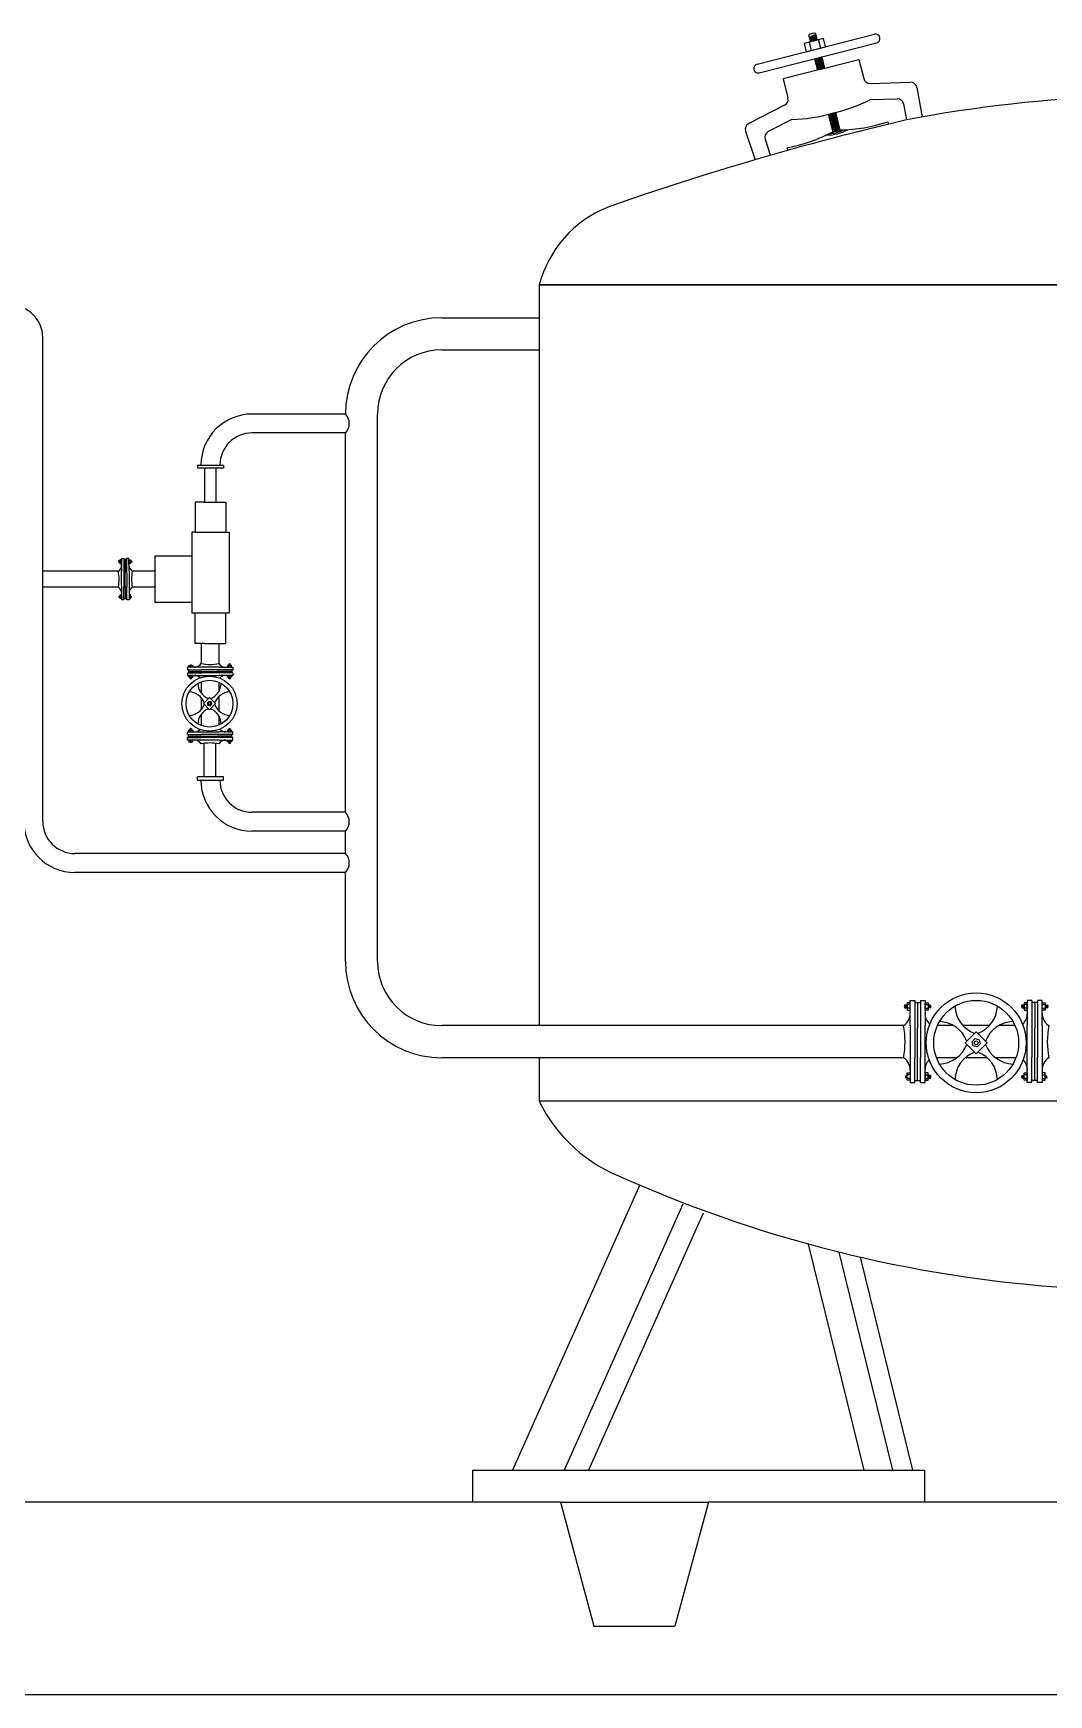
# Model space of a CAD drawing. Extents: x -30 to 1202, y 231 to 898.
# Drawn here: x 1164.538 to 1166.12, y 633.077 to 635.665 of the extents above; entities that cross this region are included whole.
import ezdxf

# ---------------------------------------------------------------- set-up
doc = ezdxf.new("R2010")
doc.units = 0
doc.header["$LTSCALE"] = 0.04
for name, color, linetype in [('0.1', 1, 'CONTINUOUS'), ('0.2', 2, 'CONTINUOUS'), ('0.3', 3, 'CONTINUOUS')]:
    doc.layers.add(name, color=color, linetype=linetype)

msp = doc.modelspace()

# ---------------------------------------------------------------- linework, layer by layer
at = {"layer": '0.1'}
for p, q in [((1165.6654, 635.6169), (1165.8484, 635.6636)), ((1165.7688, 635.6568), (1165.7386, 635.6491)), ((1165.7458, 635.6621), (1165.7485, 635.6516)), ((1165.7598, 635.6545), (1165.7571, 635.665)), ((1165.7646, 635.6422), (1165.7613, 635.6549)), ((1165.772, 635.6441), (1165.7688, 635.6568)), ((1165.6688, 635.6036), (1165.8518, 635.6504)), ((1165.7386, 635.6491), (1165.7418, 635.6364)), ((1165.7418, 635.6364), (1165.772, 635.6441)), ((1165.7501, 635.6385), (1165.7469, 635.6512)), ((1164.6735, 634.8433), (1164.6715, 634.8433)), ((1164.6715, 634.8412), (1164.6735, 634.8412)), ((1164.6759, 634.845), (1164.6735, 634.845)), ((1164.6735, 634.845), (1164.6735, 634.8393)), ((1164.6759, 634.8436), (1164.6735, 634.8436)), ((1164.6759, 634.8409), (1164.6735, 634.8409)), ((1164.6735, 634.8393), (1164.6759, 634.8393)), ((1164.6795, 634.8469), (1164.6759, 634.8468)), ((1164.6759, 634.8468), (1164.676, 634.8273)), ((1164.6759, 634.8393), (1164.6759, 634.845)), ((1164.6762, 634.7829), (1164.676, 634.8273)), ((1164.6795, 634.8469), (1164.6797, 634.8025)), ((1164.6839, 634.8453), (1164.6795, 634.8453)), ((1164.6817, 634.8453), (1164.6818, 634.8253)), ((1164.6875, 634.8469), (1164.6839, 634.8469)), ((1164.6839, 634.8469), (1164.6841, 634.8026)), ((1164.6876, 634.8274), (1164.6875, 634.8469)), ((1164.6875, 634.8451), (1164.6899, 634.8451)), ((1164.6875, 634.8394), (1164.6875, 634.8451)), ((1164.6875, 634.8437), (1164.6899, 634.8437)), ((1164.6875, 634.8409), (1164.6899, 634.8409)), ((1164.6899, 634.8394), (1164.6875, 634.8394)), ((1164.6876, 634.8274), (1164.6877, 634.7829)), ((1164.6899, 634.8451), (1164.6899, 634.8394)), ((1164.6899, 634.8434), (1164.6919, 634.8434)), ((1164.6919, 634.8413), (1164.6899, 634.8413)), ((1164.6797, 634.7829), (1164.6797, 634.8025)), ((1164.682, 634.7844), (1164.6818, 634.8253)), ((1164.6842, 634.7829), (1164.6841, 634.8026)), ((1164.6718, 634.7885), (1164.6737, 634.7885)), ((1164.6738, 634.7864), (1164.6718, 634.7864)), ((1164.6738, 634.7847), (1164.6737, 634.7904)), ((1164.6737, 634.7904), (1164.6761, 634.7904)), ((1164.6761, 634.7888), (1164.6737, 634.7888)), ((1164.6762, 634.7861), (1164.6738, 634.7861)), ((1164.6762, 634.7847), (1164.6738, 634.7847)), ((1164.6761, 634.7904), (1164.6762, 634.7847)), ((1164.6797, 634.7829), (1164.6762, 634.7829)), ((1164.6842, 634.7845), (1164.6797, 634.7844)), ((1164.6877, 634.7829), (1164.6842, 634.7829)), ((1164.6901, 634.7905), (1164.6877, 634.7905)), ((1164.6877, 634.7905), (1164.6877, 634.7847)), ((1164.6877, 634.7889), (1164.6901, 634.7889)), ((1164.6877, 634.7861), (1164.6901, 634.7862)), ((1164.6877, 634.7847), (1164.6901, 634.7847)), ((1164.6901, 634.7847), (1164.6901, 634.7905)), ((1164.7806, 634.6777), (1164.7806, 634.6804)), ((1164.7806, 634.6804), (1164.7869, 634.6804)), ((1164.7869, 634.6777), (1164.7806, 634.6777)), ((1164.7822, 634.6777), (1164.7822, 634.6804)), ((1164.7852, 634.6777), (1164.7852, 634.6804)), ((1164.7869, 634.6804), (1164.7869, 634.6777)), ((1164.8472, 634.6804), (1164.8409, 634.6804)), ((1164.8409, 634.6804), (1164.8409, 634.6777)), ((1164.8409, 634.6777), (1164.8472, 634.6777)), ((1164.8426, 634.6777), (1164.8426, 634.6804)), ((1164.843, 634.6826), (1164.843, 634.6804)), ((1164.8453, 634.6804), (1164.8453, 634.6826)), ((1164.8457, 634.6777), (1164.8457, 634.6804)), ((1164.8472, 634.6777), (1164.8472, 634.6804)), ((1164.7806, 634.665), (1164.7806, 634.6623)), ((1164.7869, 634.665), (1164.7806, 634.665)), ((1164.7806, 634.6623), (1164.7869, 634.6623)), ((1164.7822, 634.665), (1164.7822, 634.6623)), ((1164.7825, 634.6623), (1164.7825, 634.6601)), ((1164.7849, 634.6601), (1164.7849, 634.6623)), ((1164.7852, 634.665), (1164.7852, 634.6623)), ((1164.7869, 634.6623), (1164.7869, 634.665)), ((1164.8409, 634.6623), (1164.8409, 634.665)), ((1164.8409, 634.665), (1164.8472, 634.665)), ((1164.8472, 634.6623), (1164.8409, 634.6623)), ((1164.8426, 634.665), (1164.8426, 634.6623)), ((1164.843, 634.6601), (1164.843, 634.6623)), ((1164.8453, 634.6623), (1164.8453, 634.6601)), ((1164.8457, 634.665), (1164.8457, 634.6623)), ((1164.8472, 634.665), (1164.8472, 634.6623)), ((1164.7806, 634.577), (1164.7806, 634.5797)), ((1164.7806, 634.5797), (1164.7869, 634.5797)), ((1164.7869, 634.577), (1164.7806, 634.577)), ((1164.7822, 634.577), (1164.7822, 634.5797)), ((1164.7825, 634.5797), (1164.7825, 634.5819)), ((1164.7849, 634.5819), (1164.7849, 634.5797)), ((1164.7852, 634.577), (1164.7852, 634.5797)), ((1164.7869, 634.5797), (1164.7869, 634.577)), ((1164.8472, 634.5797), (1164.8409, 634.5797)), ((1164.8409, 634.5797), (1164.8409, 634.577)), ((1164.8409, 634.577), (1164.8472, 634.577)), ((1164.8426, 634.577), (1164.8426, 634.5797)), ((1164.843, 634.5819), (1164.843, 634.5797)), ((1164.8453, 634.5797), (1164.8453, 634.5819)), ((1164.8457, 634.577), (1164.8457, 634.5797)), ((1164.8472, 634.577), (1164.8472, 634.5797)), ((1164.7806, 634.5643), (1164.7806, 634.5616)), ((1164.7869, 634.5643), (1164.7806, 634.5643)), ((1164.7806, 634.5616), (1164.7869, 634.5616)), ((1164.7822, 634.5643), (1164.7822, 634.5616)), ((1164.7852, 634.5643), (1164.7852, 634.5616)), ((1164.7869, 634.5616), (1164.7869, 634.5643)), ((1164.8409, 634.5616), (1164.8409, 634.5643)), ((1164.8409, 634.5643), (1164.8472, 634.5643)), ((1164.8472, 634.5616), (1164.8409, 634.5616)), ((1164.8426, 634.5643), (1164.8426, 634.5616)), ((1164.843, 634.5594), (1164.843, 634.5616)), ((1164.8453, 634.5616), (1164.8453, 634.5594)), ((1164.8457, 634.5643), (1164.8457, 634.5616)), ((1164.8472, 634.5643), (1164.8472, 634.5616)), ((1165.9038, 634.1551), (1165.899, 634.1551)), ((1165.899, 634.1551), (1165.899, 634.1436)), ((1165.9038, 634.1436), (1165.9038, 634.1551)), ((1165.927, 634.1551), (1165.9318, 634.1551)), ((1165.927, 634.1436), (1165.927, 634.1551)), ((1165.9318, 634.1551), (1165.9318, 634.1436)), ((1166.0863, 634.1551), (1166.0815, 634.1551)), ((1166.0815, 634.1551), (1166.0815, 634.1436)), ((1166.0863, 634.1436), (1166.0863, 634.1551)), ((1166.1095, 634.1551), (1166.1143, 634.1551)), ((1166.1095, 634.1436), (1166.1095, 634.1551)), ((1166.1143, 634.1551), (1166.1143, 634.1436)), ((1165.899, 634.1516), (1165.8951, 634.1516)), ((1165.8951, 634.1474), (1165.899, 634.1474)), ((1165.9038, 634.1522), (1165.899, 634.1522)), ((1165.9038, 634.1468), (1165.899, 634.1468)), ((1165.899, 634.1436), (1165.9038, 634.1436)), ((1165.927, 634.1522), (1165.9318, 634.1522)), ((1165.927, 634.1468), (1165.9318, 634.1468)), ((1165.9318, 634.1436), (1165.927, 634.1436)), ((1165.9318, 634.1516), (1165.9358, 634.1516)), ((1165.9358, 634.1474), (1165.9318, 634.1474)), ((1166.0815, 634.1516), (1166.0775, 634.1516)), ((1166.0775, 634.1474), (1166.0815, 634.1474)), ((1166.0863, 634.1522), (1166.0815, 634.1522)), ((1166.0863, 634.1468), (1166.0815, 634.1468)), ((1166.0815, 634.1436), (1166.0863, 634.1436)), ((1166.1095, 634.1522), (1166.1143, 634.1522)), ((1166.1095, 634.1468), (1166.1143, 634.1468)), ((1166.1143, 634.1436), (1166.1095, 634.1436)), ((1166.1143, 634.1516), (1166.1183, 634.1516)), ((1166.1183, 634.1474), (1166.1143, 634.1474)), ((1165.899, 634.0344), (1165.899, 634.0458)), ((1165.899, 634.0458), (1165.9038, 634.0458)), ((1165.9038, 634.0427), (1165.899, 634.0427)), ((1165.9038, 634.0372), (1165.899, 634.0372)), ((1165.9038, 634.0344), (1165.899, 634.0344)), ((1165.9038, 634.0458), (1165.9038, 634.0344)), ((1165.9318, 634.0458), (1165.927, 634.0458)), ((1165.927, 634.0458), (1165.927, 634.0344)), ((1165.927, 634.0427), (1165.9318, 634.0427)), ((1165.927, 634.0372), (1165.9318, 634.0372)), ((1165.927, 634.0344), (1165.9318, 634.0344)), ((1165.9318, 634.0344), (1165.9318, 634.0458)), ((1165.9358, 634.042), (1165.9318, 634.042)), ((1165.9318, 634.0378), (1165.9358, 634.0378)), ((1166.0775, 634.042), (1166.0815, 634.042)), ((1166.0815, 634.0378), (1166.0775, 634.0378)), ((1166.0815, 634.0344), (1166.0815, 634.0458)), ((1166.0815, 634.0458), (1166.0863, 634.0458)), ((1166.0863, 634.0427), (1166.0815, 634.0427)), ((1166.0863, 634.0372), (1166.0815, 634.0372)), ((1166.0863, 634.0344), (1166.0815, 634.0344)), ((1166.0863, 634.0458), (1166.0863, 634.0344)), ((1166.1143, 634.0458), (1166.1095, 634.0458)), ((1166.1095, 634.0458), (1166.1095, 634.0344)), ((1166.1095, 634.0427), (1166.1143, 634.0427)), ((1166.1095, 634.0372), (1166.1143, 634.0372)), ((1166.1095, 634.0344), (1166.1143, 634.0344)), ((1166.1143, 634.0344), (1166.1143, 634.0458))]:
    msp.add_line(p, q, dxfattribs=at)
for centre, radius, start, end in [((1165.7546, 635.6514), 0.0138, 79.415, 129.2637), ((1165.7354, 635.6907), 0.0336, 289.5498, 305.2971), ((1165.7358, 635.6891), 0.0336, 289.5498, 310.221), ((1165.7362, 635.6873), 0.0336, 289.5498, 310.221), ((1165.7367, 635.6854), 0.0336, 289.5498, 310.221), ((1165.7372, 635.6837), 0.0336, 289.5498, 310.221), ((1165.7375, 635.6822), 0.0336, 300.0559, 310.221), ((1165.8501, 635.657), 0.00684, 284.3394, 104.3394), ((1165.7444, 635.6546), 0.0336, 289.5498, 310.221), ((1165.6671, 635.6102), 0.00684, 104.3394, 284.3394), ((1165.7449, 635.6529), 0.0336, 289.5498, 310.221), ((1165.7453, 635.651), 0.0336, 289.5498, 310.221), ((1165.7458, 635.6493), 0.0336, 289.5498, 310.221), ((1165.7462, 635.6475), 0.0336, 289.5498, 310.221), ((1165.7466, 635.6458), 0.0336, 289.5498, 310.221), ((1165.7471, 635.6439), 0.0336, 289.5498, 310.221), ((1165.7475, 635.6422), 0.0336, 289.5498, 310.221), ((1165.7479, 635.6405), 0.0336, 289.5498, 310.221), ((1165.7484, 635.6388), 0.0336, 297.1783, 310.221), ((1165.7488, 635.6369), 0.0336, 307.8708, 310.221), ((1165.7656, 635.5692), 0.0336, 289.5498, 303.7347), ((1165.7661, 635.5674), 0.0336, 289.5498, 310.221), ((1165.7666, 635.5655), 0.0336, 289.5498, 310.221), ((1165.767, 635.5638), 0.0336, 289.5498, 310.221), ((1165.7674, 635.5622), 0.0336, 289.5498, 310.221), ((1165.7678, 635.5604), 0.0336, 289.5498, 310.221), ((1165.7683, 635.5585), 0.0336, 289.5498, 310.221), ((1165.7687, 635.5568), 0.0336, 289.5498, 310.221), ((1165.7691, 635.5552), 0.0336, 289.5498, 310.221), ((1165.7696, 635.5534), 0.0336, 289.5498, 310.221), ((1165.77, 635.5515), 0.0336, 289.5498, 310.221), ((1165.7705, 635.5498), 0.0336, 289.5498, 310.221), ((1165.7709, 635.5482), 0.0336, 289.5498, 310.221), ((1165.7713, 635.5464), 0.0336, 289.5498, 310.221), ((1165.7718, 635.5445), 0.0336, 289.5498, 310.221), ((1165.7722, 635.5428), 0.0336, 292.7421, 310.221), ((1164.6642, 634.8369), 0.0118, 304.7949, 0.6577), ((1164.6028, 634.8145), 0.0693, 349.8344, 10.6268), ((1164.6738, 634.8423), 0.00254, 155.3063, 205.1549), ((1164.666, 634.8406), 0.00618, 5.441, 21.1883), ((1164.6663, 634.8406), 0.00618, 5.441, 26.1123), ((1164.6666, 634.8406), 0.00618, 5.441, 26.1123), ((1164.667, 634.8406), 0.00618, 5.441, 26.1123), ((1164.6673, 634.8406), 0.00618, 5.441, 26.1123), ((1164.6676, 634.8406), 0.00618, 15.9471, 26.1123), ((1164.6993, 634.8371), 0.0118, 179.8035, 235.6663), ((1164.6959, 634.8407), 0.00618, 154.3489, 164.5141), ((1164.6961, 634.8407), 0.00618, 154.3489, 175.0202), ((1164.6965, 634.8407), 0.00618, 154.3489, 175.0202), ((1164.6968, 634.8407), 0.00618, 154.3489, 175.0202), ((1164.6972, 634.8407), 0.00618, 154.3489, 175.0202), ((1164.6975, 634.8407), 0.00618, 159.2729, 175.0202), ((1164.7608, 634.8151), 0.0693, 169.8344, 190.6268), ((1164.6896, 634.8423), 0.00254, 335.3063, 25.1549), ((1164.6644, 634.7925), 0.0118, 359.8035, 55.6663), ((1164.6995, 634.7927), 0.0118, 124.7949, 180.6577), ((1164.6741, 634.7874), 0.00254, 155.3063, 205.1549), ((1164.6662, 634.789), 0.00618, 339.2729, 355.0202), ((1164.6665, 634.789), 0.00618, 334.3489, 355.0202), ((1164.6668, 634.789), 0.00618, 334.3489, 355.0202), ((1164.6672, 634.789), 0.00618, 334.3489, 355.0202), ((1164.6675, 634.7891), 0.00618, 334.3489, 355.0202), ((1164.6678, 634.7891), 0.00618, 334.3489, 344.5141), ((1164.6961, 634.7892), 0.00618, 195.9471, 206.1123), ((1164.6964, 634.7892), 0.00618, 185.441, 206.1123), ((1164.6967, 634.7892), 0.00618, 185.441, 206.1123), ((1164.697, 634.7892), 0.00618, 185.441, 206.1123), ((1164.7855, 634.688), 0.00682, 244.1183, 264.7896), ((1164.7855, 634.6876), 0.00682, 244.1183, 264.7896), ((1164.7855, 634.6873), 0.00682, 244.1183, 264.7896), ((1164.7855, 634.6869), 0.00682, 244.1183, 254.2835), ((1164.8442, 634.68), 0.0028, 65.0757, 114.9243), ((1164.8424, 634.6887), 0.00682, 275.2104, 290.9577), ((1164.8424, 634.6884), 0.00682, 275.2104, 295.8817), ((1164.8424, 634.688), 0.00682, 275.2104, 295.8817), ((1164.8424, 634.6876), 0.00682, 275.2104, 295.8817), ((1164.8424, 634.6873), 0.00682, 275.2104, 295.8817), ((1164.8424, 634.6869), 0.00682, 285.7165, 295.8817), ((1164.7855, 634.6557), 0.00682, 105.7165, 115.8817), ((1164.7855, 634.6554), 0.00682, 95.2104, 115.8817), ((1164.7855, 634.6551), 0.00682, 95.2104, 115.8817), ((1164.7855, 634.6547), 0.00682, 95.2104, 115.8817), ((1164.7855, 634.6543), 0.00682, 95.2104, 115.8817), ((1164.7837, 634.6626), 0.0028, 245.0757, 294.9243), ((1164.7855, 634.654), 0.00682, 95.2104, 110.9577), ((1164.8424, 634.6554), 0.00682, 64.1183, 84.7896), ((1164.8424, 634.6551), 0.00682, 64.1183, 84.7896), ((1164.8424, 634.6547), 0.00682, 64.1183, 84.7896), ((1164.8424, 634.6543), 0.00682, 64.1183, 84.7896), ((1164.8424, 634.654), 0.00682, 69.0423, 84.7896), ((1164.8442, 634.6626), 0.0028, 245.0757, 294.9243), ((1164.8424, 634.6557), 0.00682, 64.1183, 74.2835), ((1164.7837, 634.5793), 0.0028, 65.0757, 114.9243), ((1164.7855, 634.5877), 0.00682, 244.1183, 264.7896), ((1164.7855, 634.5873), 0.00682, 244.1183, 264.7896), ((1164.7855, 634.5869), 0.00682, 244.1183, 264.7896), ((1164.7855, 634.5866), 0.00682, 244.1183, 264.7896), ((1164.7855, 634.5862), 0.00682, 244.1183, 254.2835), ((1164.7855, 634.588), 0.00682, 249.0423, 264.7896), ((1164.8442, 634.5793), 0.0028, 65.0757, 114.9243), ((1164.8424, 634.588), 0.00682, 275.2104, 290.9577), ((1164.8424, 634.5877), 0.00682, 275.2104, 295.8817), ((1164.8424, 634.5873), 0.00682, 275.2104, 295.8817), ((1164.8424, 634.5869), 0.00682, 275.2104, 295.8817), ((1164.8424, 634.5866), 0.00682, 275.2104, 295.8817), ((1164.8424, 634.5862), 0.00682, 285.7165, 295.8817), ((1164.7855, 634.555), 0.00682, 105.7165, 115.8817), ((1164.7855, 634.5547), 0.00682, 95.2104, 115.8817), ((1164.7855, 634.5544), 0.00682, 95.2104, 115.8817), ((1164.7855, 634.554), 0.00682, 95.2104, 115.8817), ((1164.8424, 634.5547), 0.00682, 64.1183, 84.7896), ((1164.8424, 634.5544), 0.00682, 64.1183, 84.7896), ((1164.8424, 634.554), 0.00682, 64.1183, 84.7896), ((1164.8424, 634.5536), 0.00682, 64.1183, 84.7896), ((1164.8424, 634.5533), 0.00682, 69.0423, 84.7896), ((1164.8442, 634.5619), 0.0028, 245.0757, 294.9243), ((1164.8424, 634.555), 0.00682, 64.1183, 74.2835), ((1165.8996, 634.1495), 0.00507, 155.0757, 204.9243), ((1165.8839, 634.1463), 0.0124, 5.2104, 20.9577), ((1165.8845, 634.1463), 0.0124, 5.2104, 25.8817), ((1165.8852, 634.1463), 0.0124, 5.2104, 25.8817), ((1165.8859, 634.1463), 0.0124, 5.2104, 25.8817), ((1165.8866, 634.1463), 0.0124, 5.2104, 25.8817), ((1165.8871, 634.1463), 0.0124, 15.7165, 25.8817), ((1165.9437, 634.1463), 0.0124, 154.1183, 164.2835), ((1165.9443, 634.1463), 0.0124, 154.1183, 174.7896), ((1165.9449, 634.1463), 0.0124, 154.1183, 174.7896), ((1165.9456, 634.1463), 0.0124, 154.1183, 174.7896), ((1165.9463, 634.1463), 0.0124, 154.1183, 174.7896), ((1165.9469, 634.1463), 0.0124, 159.0423, 174.7896), ((1165.9312, 634.1495), 0.00507, 335.0757, 24.9243), ((1166.0821, 634.1495), 0.00507, 155.0757, 204.9243), ((1166.0664, 634.1463), 0.0124, 5.2104, 20.9577), ((1166.067, 634.1463), 0.0124, 5.2104, 25.8817), ((1166.0677, 634.1463), 0.0124, 5.2104, 25.8817), ((1166.0684, 634.1463), 0.0124, 5.2104, 25.8817), ((1166.0691, 634.1463), 0.0124, 5.2104, 25.8817), ((1166.0696, 634.1463), 0.0124, 15.7165, 25.8817), ((1166.1262, 634.1463), 0.0124, 154.1183, 164.2835), ((1166.1267, 634.1463), 0.0124, 154.1183, 174.7896), ((1166.1274, 634.1463), 0.0124, 154.1183, 174.7896), ((1166.1281, 634.1463), 0.0124, 154.1183, 174.7896), ((1166.1288, 634.1463), 0.0124, 154.1183, 174.7896), ((1166.1294, 634.1463), 0.0124, 159.0423, 174.7896), ((1166.1137, 634.1495), 0.00507, 335.0757, 24.9243), ((1165.8852, 634.0432), 0.0124, 334.1183, 354.7896), ((1165.8859, 634.0432), 0.0124, 334.1183, 354.7896), ((1165.8866, 634.0432), 0.0124, 334.1183, 354.7896), ((1165.8871, 634.0432), 0.0124, 334.1183, 344.2835), ((1165.9437, 634.0432), 0.0124, 195.7165, 205.8817), ((1165.9443, 634.0432), 0.0124, 185.2104, 205.8817), ((1165.9449, 634.0432), 0.0124, 185.2104, 205.8817), ((1165.9456, 634.0432), 0.0124, 185.2104, 205.8817), ((1165.9463, 634.0432), 0.0124, 185.2104, 205.8817), ((1165.9469, 634.0432), 0.0124, 185.2104, 200.9577), ((1165.9312, 634.0399), 0.00507, 335.0757, 24.9243), ((1166.0821, 634.0399), 0.00507, 155.0757, 204.9243), ((1166.0664, 634.0432), 0.0124, 339.0423, 354.7896), ((1166.067, 634.0432), 0.0124, 334.1183, 354.7896), ((1166.0677, 634.0432), 0.0124, 334.1183, 354.7896), ((1166.0684, 634.0432), 0.0124, 334.1183, 354.7896), ((1166.0691, 634.0432), 0.0124, 334.1183, 354.7896), ((1166.0696, 634.0432), 0.0124, 334.1183, 344.2835), ((1166.1262, 634.0432), 0.0124, 195.7165, 205.8817), ((1166.1267, 634.0432), 0.0124, 185.2104, 205.8817), ((1166.1274, 634.0432), 0.0124, 185.2104, 205.8817), ((1166.1281, 634.0432), 0.0124, 185.2104, 205.8817)]:
    msp.add_arc(centre, radius, start, end, dxfattribs=at)
at = {"layer": '0.2'}
for p, q in [((1165.7662, 635.6285), (1165.7707, 635.6106)), ((1165.7651, 635.6092), (1165.706, 635.5941)), ((1165.755, 635.6256), (1165.7594, 635.6078)), ((1165.7648, 635.6091), (1165.8239, 635.6242)), ((1165.8239, 635.6242), (1165.8315, 635.5946)), ((1165.706, 635.5941), (1165.7136, 635.5645)), ((1165.8415, 635.5871), (1165.9042, 635.5889)), ((1165.9143, 635.5807), (1165.9228, 635.5346)), ((1165.7084, 635.5531), (1165.6525, 635.5245)), ((1165.8422, 635.5621), (1165.8835, 635.5633)), ((1165.8936, 635.5551), (1165.8982, 635.5301)), ((1165.7198, 635.5308), (1165.683, 635.512)), ((1165.7764, 635.5394), (1165.7834, 635.5116)), ((1165.7877, 635.5422), (1165.7946, 635.5144)), ((1165.869, 635.5271), (1165.8696, 635.5241)), ((1165.6476, 635.5125), (1165.6623, 635.468)), ((1165.678, 635.5), (1165.686, 635.4759)), ((1165.712, 635.487), (1165.7129, 635.4841)), ((1167.2412, 635.2734), (1165.3262, 635.2734)), ((1165.3262, 635.2734), (1165.3262, 634.395)), ((1165.3262, 635.2734), (1167.2412, 635.2734)), ((1165.1746, 635.2221), (1165.3262, 635.2221)), ((1165.1746, 635.1721), (1165.3262, 635.1721)), ((1164.794, 634.9926), (1164.794, 634.9876)), ((1164.794, 634.9926), (1164.7996, 634.9926)), ((1164.8349, 634.9876), (1164.794, 634.9876)), ((1164.7996, 634.9926), (1164.8291, 634.9926)), ((1164.8049, 634.9876), (1164.8049, 634.9351)), ((1164.8227, 634.9876), (1164.8227, 634.9351)), ((1164.8291, 634.9926), (1164.8349, 634.9926)), ((1164.8349, 634.9926), (1164.8349, 634.9876)), ((1164.8049, 634.9351), (1164.7907, 634.9351)), ((1164.7907, 634.9351), (1164.7907, 634.8879)), ((1164.8049, 634.9351), (1164.8227, 634.9351)), ((1164.8227, 634.9351), (1164.8382, 634.9351)), ((1164.8382, 634.9351), (1164.8382, 634.8879)), ((1164.7907, 634.8879), (1164.7853, 634.8879)), ((1164.7853, 634.8879), (1164.7853, 634.7617)), ((1164.7907, 634.8879), (1164.8382, 634.8879)), ((1164.8382, 634.8879), (1164.8436, 634.8879)), ((1164.8436, 634.8879), (1164.8436, 634.7617)), ((1164.6468, 634.8274), (1164.5532, 634.8274)), ((1164.6712, 634.8274), (1164.6468, 634.8274)), ((1164.728, 634.8274), (1164.6925, 634.8274)), ((1164.7853, 634.8505), (1164.728, 634.8505)), ((1164.728, 634.8505), (1164.728, 634.7792)), ((1164.6468, 634.8023), (1164.5532, 634.8023)), ((1164.671, 634.8023), (1164.6468, 634.8023)), ((1164.728, 634.8023), (1164.6928, 634.8023)), ((1164.728, 634.7792), (1164.7853, 634.7792)), ((1164.8436, 634.7617), (1164.7853, 634.7617)), ((1164.7907, 634.7145), (1164.7907, 634.7617)), ((1164.8382, 634.7145), (1164.8382, 634.7617)), ((1164.8049, 634.7145), (1164.7907, 634.7145)), ((1164.8, 634.7145), (1164.8, 634.6833)), ((1164.8049, 634.7145), (1164.8227, 634.7145)), ((1164.8227, 634.7145), (1164.8382, 634.7145)), ((1164.8276, 634.7145), (1164.8276, 634.6833)), ((1164.8277, 634.6777), (1164.7786, 634.6777)), ((1164.7786, 634.6777), (1164.7786, 634.6738)), ((1164.7786, 634.6738), (1164.8004, 634.6738)), ((1164.7803, 634.6738), (1164.7803, 634.6689)), ((1164.7803, 634.6713), (1164.8255, 634.6713)), ((1164.8492, 634.6738), (1164.8004, 634.6738)), ((1164.8475, 634.6713), (1164.8255, 634.6713)), ((1164.8277, 634.6777), (1164.8492, 634.6777)), ((1164.8475, 634.6738), (1164.8475, 634.6689)), ((1164.8492, 634.6777), (1164.8492, 634.6738)), ((1164.7786, 634.6689), (1164.8002, 634.6689)), ((1164.7786, 634.6689), (1164.7786, 634.665)), ((1164.7786, 634.665), (1164.8276, 634.665)), ((1164.8, 634.6551), (1164.8, 634.6375)), ((1164.8, 634.6551), (1164.8, 634.6375)), ((1164.8492, 634.6689), (1164.8002, 634.6689)), ((1164.8492, 634.665), (1164.8276, 634.665)), ((1164.8276, 634.6544), (1164.8276, 634.6404)), ((1164.8276, 634.6544), (1164.8276, 634.6404)), ((1164.8492, 634.6689), (1164.8492, 634.665)), ((1164.8, 634.6304), (1164.8, 634.6116)), ((1164.8, 634.6304), (1164.8, 634.6116)), ((1164.8, 634.6276), (1164.8, 634.6144)), ((1164.8034, 634.621), (1164.8129, 634.6305)), ((1164.8129, 634.6115), (1164.8034, 634.621)), ((1164.8129, 634.6305), (1164.8223, 634.621)), ((1164.8223, 634.621), (1164.8129, 634.6115)), ((1164.8276, 634.6323), (1164.8276, 634.6097)), ((1164.8276, 634.6323), (1164.8276, 634.6097)), ((1164.8, 634.6044), (1164.8, 634.5868)), ((1164.8, 634.6044), (1164.8, 634.5868)), ((1164.8276, 634.6016), (1164.8276, 634.5876)), ((1164.8276, 634.6016), (1164.8276, 634.5876)), ((1164.7786, 634.5731), (1164.7786, 634.577)), ((1164.7786, 634.577), (1164.8276, 634.577)), ((1164.7786, 634.5731), (1164.8002, 634.5731)), ((1164.7786, 634.5643), (1164.7786, 634.5682)), ((1164.7786, 634.5682), (1164.8004, 634.5682)), ((1164.7803, 634.5682), (1164.7803, 634.5731)), ((1164.7803, 634.5706), (1164.8255, 634.5706)), ((1164.8492, 634.5731), (1164.8002, 634.5731)), ((1164.8492, 634.5682), (1164.8004, 634.5682)), ((1164.8475, 634.5706), (1164.8255, 634.5706)), ((1164.8492, 634.577), (1164.8276, 634.577)), ((1164.8475, 634.5682), (1164.8475, 634.5731)), ((1164.8492, 634.5731), (1164.8492, 634.577)), ((1164.8492, 634.5643), (1164.8492, 634.5682)), ((1164.8277, 634.5643), (1164.7786, 634.5643)), ((1164.8048, 634.5068), (1164.8048, 634.5594)), ((1164.8227, 634.5068), (1164.8227, 634.5594)), ((1164.8277, 634.5643), (1164.8492, 634.5643)), ((1164.8348, 634.5068), (1164.794, 634.5068)), ((1164.794, 634.5019), (1164.794, 634.5068)), ((1164.794, 634.5019), (1164.7995, 634.5019)), ((1164.7995, 634.5019), (1164.829, 634.5019)), ((1164.829, 634.5019), (1164.8348, 634.5019)), ((1164.8348, 634.5019), (1164.8348, 634.5068)), ((1165.3262, 634.395), (1165.3262, 634.1195)), ((1165.9038, 634.1196), (1165.9038, 634.1587)), ((1165.9038, 634.1587), (1165.911, 634.1587)), ((1165.911, 634.1587), (1165.911, 634.0702)), ((1165.911, 634.1556), (1165.9199, 634.1556)), ((1165.9154, 634.1556), (1165.9154, 634.1156)), ((1165.9199, 634.1587), (1165.9199, 634.0699)), ((1165.9199, 634.1587), (1165.927, 634.1587)), ((1165.927, 634.1587), (1165.927, 634.1195)), ((1166.0934, 634.1587), (1166.0863, 634.1587)), ((1166.0863, 634.1587), (1166.0863, 634.1195)), ((1166.0934, 634.1587), (1166.0934, 634.0699)), ((1166.1023, 634.1556), (1166.0934, 634.1556)), ((1166.0979, 634.1556), (1166.0979, 634.1156)), ((1166.1095, 634.1587), (1166.1023, 634.1587)), ((1166.1023, 634.1587), (1166.1023, 634.0702)), ((1166.1095, 634.1196), (1166.1095, 634.1587)), ((1165.9038, 634.1196), (1165.9038, 634.0307)), ((1165.9154, 634.0338), (1165.9154, 634.1156)), ((1165.927, 634.0307), (1165.927, 634.1195)), ((1165.9715, 634.1195), (1165.9462, 634.1195)), ((1166.0272, 634.1195), (1165.9861, 634.1195)), ((1166.0067, 634.11), (1165.9895, 634.0928)), ((1166.0238, 634.0928), (1166.0067, 634.11)), ((1166.0671, 634.1195), (1166.0418, 634.1195)), ((1166.0863, 634.0307), (1166.0863, 634.1195)), ((1166.0979, 634.0338), (1166.0979, 634.1156)), ((1166.1095, 634.1196), (1166.1095, 634.0307)), ((1165.9895, 634.0928), (1166.0067, 634.0756)), ((1166.0067, 634.0756), (1166.0238, 634.0928)), ((1165.3262, 634.0695), (1165.3262, 634.0021)), ((1165.911, 634.0307), (1165.911, 634.0702)), ((1165.9199, 634.0307), (1165.9199, 634.0699)), ((1165.9767, 634.0695), (1165.9448, 634.0695)), ((1166.0236, 634.0695), (1165.9897, 634.0695)), ((1166.0187, 634.0695), (1165.9946, 634.0695)), ((1166.0685, 634.0695), (1166.0367, 634.0695)), ((1166.0934, 634.0307), (1166.0934, 634.0699)), ((1166.1023, 634.0307), (1166.1023, 634.0702)), ((1165.9038, 634.0307), (1165.911, 634.0307)), ((1165.911, 634.0338), (1165.9199, 634.0338)), ((1165.9199, 634.0307), (1165.927, 634.0307)), ((1166.0934, 634.0307), (1166.0863, 634.0307)), ((1166.1023, 634.0338), (1166.0934, 634.0338)), ((1166.1095, 634.0307), (1166.1023, 634.0307)), ((1165.5693, 634.0021), (1165.3262, 634.0021)), ((1165.6193, 634.0021), (1165.5693, 634.0021)), ((1166.2552, 634.0021), (1165.6193, 634.0021)), ((1165.4829, 633.8713), (1165.2849, 633.4272)), ((1165.5813, 633.8274), (1165.4329, 633.4944)), ((1165.5498, 633.8415), (1165.4829, 633.6913)), ((1165.8323, 633.4272), (1165.7458, 633.7793)), ((1165.8769, 633.4272), (1165.7934, 633.7669)), ((1165.908, 633.4272), (1165.8265, 633.759)), ((1165.4829, 633.6913), (1165.3651, 633.4272)), ((1165.4329, 633.4944), (1165.4029, 633.4272)), ((1165.2222, 633.4272), (1165.9262, 633.4272)), ((1165.2222, 633.4272), (1165.2222, 633.3773)), ((1165.9262, 633.4272), (1165.9262, 633.3773)), ((1165.3592, 633.3773), (1161.4382, 633.3773)), ((1165.3592, 633.3773), (1165.4114, 633.1839)), ((1165.3592, 633.3773), (1165.5897, 633.3773)), ((1165.5897, 633.3773), (1165.5374, 633.1839)), ((1166.1507, 633.3773), (1165.5897, 633.3773)), ((1165.4114, 633.1839), (1165.5374, 633.1839)), ((1165.3592, 633.0773), (1161.2382, 633.0773)), ((1166.1507, 633.0773), (1165.3592, 633.0773))]:
    msp.add_line(p, q, dxfattribs=at)
for points in [[(1164.8102, 634.6184), (1164.8138, 634.6174), (1164.8164, 634.62), (1164.8155, 634.6236), (1164.8119, 634.6246), (1164.8093, 634.622)], [(1166.0019, 634.088), (1166.0002, 634.0945), (1166.0049, 634.0993), (1166.0114, 634.0975), (1166.0131, 634.0911), (1166.0084, 634.0863)]]:
    msp.add_lwpolyline(points, close=True, dxfattribs=at)
for centre, radius in [((1164.8129, 634.621), 0.0429), ((1164.8129, 634.621), 0.0365), ((1164.8129, 634.621), 0.00164), ((1166.0067, 634.0928), 0.0778), ((1166.0067, 634.0928), 0.0661), ((1166.0067, 634.0928), 0.00298)]:
    msp.add_circle(centre, radius, dxfattribs=at)
for centre, radius, start, end in [((1165.8412, 635.5971), 0.01, 194.3394, 271.6235), ((1165.9045, 635.5789), 0.01, 10.3953, 91.6235), ((1165.7039, 635.562), 0.01, 297.0553, 14.3394), ((1165.7311, 635.7772), 0.2421, 282.1499, 297.3183), ((1165.8838, 635.5533), 0.01, 10.3953, 91.6235), ((1166.2844, 633.5365), 2.0307, 63.847, 100.9641), ((1166.9188, 631.1725), 4.4756, 103.1813, 109.3981), ((1165.6571, 635.5156), 0.01, 117.0553, 198.2834), ((1165.714, 635.7729), 0.2421, 271.3604, 286.5288), ((1165.7897, 635.7686), 0.2541, 271.093, 288.1722), ((1165.6875, 635.5031), 0.01, 117.0553, 198.2834), ((1165.6656, 635.7368), 0.2541, 280.5065, 297.5857), ((1165.7748, 635.5726), 0.0658, 268.9798, 298.8856), ((1165.7808, 635.546), 0.0364, 267.6519, 300.7082), ((1165.7808, 635.546), 0.0344, 274.238, 293.6616), ((1165.4998, 635.2276), 0.1795, 112.067, 165.2038), ((1165.1746, 635.0721), 0.15, 90, 180), ((1165.1746, 635.0721), 0.1, 90, 180), ((1164.7893, 634.6907), 0.013, 269.5729, 325.4357), ((1164.8138, 634.7585), 0.0764, 259.6038, 280.3962), ((1164.8383, 634.6907), 0.013, 214.5643, 270.4271), ((1164.7893, 634.652), 0.013, 46.3072, 90.4271), ((1164.821, 634.6537), 0.0265, 182.4997, 248.7193), ((1164.8047, 634.6537), 0.0265, 291.2807, 357.5003), ((1164.8383, 634.652), 0.013, 89.5729, 136.9675), ((1164.7801, 634.6128), 0.0265, 21.2807, 87.5003), ((1164.7801, 634.6291), 0.0265, 272.4997, 338.7193), ((1164.8456, 634.6128), 0.0265, 92.4997, 158.7193), ((1164.8456, 634.6291), 0.0265, 201.2807, 267.5003), ((1164.821, 634.5883), 0.0265, 111.2807, 177.5003), ((1164.8047, 634.5883), 0.0265, 2.4997, 68.7193), ((1164.7893, 634.59), 0.013, 269.5729, 313.6928), ((1164.8383, 634.59), 0.013, 223.0325, 270.4271), ((1164.7893, 634.5513), 0.013, 34.5643, 90.4271), ((1164.8138, 634.4834), 0.0764, 79.6038, 100.3962), ((1164.8383, 634.5513), 0.013, 89.5729, 145.4357), ((1165.8803, 634.1389), 0.0236, 304.5643, 0.4271), ((1165.9505, 634.1389), 0.0236, 179.5729, 226.9675), ((1166.0214, 634.1521), 0.048, 182.4997, 248.7193), ((1165.9919, 634.1521), 0.048, 291.2807, 357.5003), ((1166.0628, 634.1389), 0.0236, 313.0325, 0.4271), ((1166.133, 634.1389), 0.0236, 179.5729, 235.4357), ((1165.7574, 634.0945), 0.1385, 349.6038, 10.3962), ((1165.9474, 634.078), 0.048, 21.2807, 87.5003), ((1166.0659, 634.078), 0.048, 92.4997, 158.7193), ((1166.2559, 634.0945), 0.1385, 169.6038, 190.3962), ((1165.9474, 634.1076), 0.048, 272.4997, 338.7193), ((1166.0214, 634.0335), 0.048, 111.2807, 177.5003), ((1165.9919, 634.0335), 0.048, 2.4997, 68.7193), ((1166.0659, 634.1076), 0.048, 201.2807, 267.5003), ((1165.8803, 634.0501), 0.0236, 359.5729, 55.4357), ((1165.9505, 634.0501), 0.0236, 136.3072, 180.4271), ((1166.0628, 634.0501), 0.0236, 359.5729, 43.6928), ((1166.133, 634.0501), 0.0236, 124.5643, 180.4271), ((1165.542, 634.1067), 0.2398, 205.8587, 249.8295), ((1166.2824, 635.7346), 2.0276, 246.0497, 267.0609)]:
    msp.add_arc(centre, radius, start, end, dxfattribs=at)
at = {"layer": '0.3'}
for p, q in [((1164.5532, 634.4376), (1164.5532, 635.1914)), ((1165.0246, 635.0721), (1164.8791, 635.0721)), ((1165.0246, 635.072), (1165.0246, 635.0721)), ((1165.0746, 634.2195), (1165.0746, 635.0721)), ((1165.0246, 635.0426), (1164.8791, 635.0426)), ((1165.0246, 634.4518), (1165.0246, 635.0426)), ((1165.0246, 634.4519), (1164.879, 634.4519)), ((1165.0246, 634.4223), (1164.879, 634.4223)), ((1165.0246, 634.3876), (1165.0246, 634.4224)), ((1165.0246, 634.3876), (1164.6032, 634.3876)), ((1165.0246, 634.3581), (1164.6032, 634.3581)), ((1165.0246, 634.2195), (1165.0246, 634.3581)), ((1165.8936, 634.1195), (1165.1746, 634.1195)), ((1165.8936, 634.0695), (1165.1746, 634.0695))]:
    msp.add_line(p, q, dxfattribs=at)
for centre, radius, start, end in [((1164.5032, 635.1914), 0.05, 0, 90), ((1164.8791, 634.9926), 0.0795, 90, 180), ((1165.0091, 635.0573), 0.0214, 316.3484, 43.6516), ((1164.8791, 634.9926), 0.05, 90, 180), ((1164.879, 634.5019), 0.0795, 180, 270), ((1164.879, 634.5019), 0.05, 180, 270), ((1164.6032, 634.4376), 0.0795, 180, 270), ((1164.6032, 634.4376), 0.05, 180, 270), ((1165.0091, 634.4371), 0.0214, 316.3484, 43.6516), ((1165.0092, 634.3729), 0.0214, 316.3484, 43.6516), ((1165.1746, 634.2195), 0.15, 180, 270), ((1165.1746, 634.2195), 0.1, 180, 270)]:
    msp.add_arc(centre, radius, start, end, dxfattribs=at)

doc.saveas('drawing.dxf')
